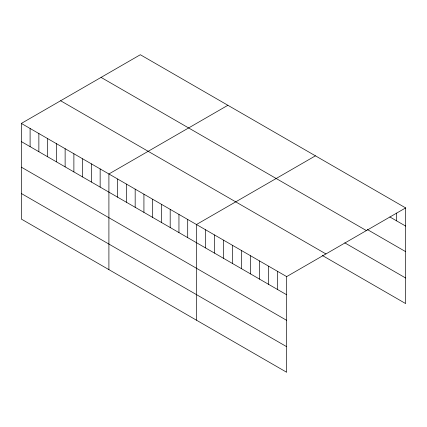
<?xml version="1.0" encoding="UTF-8"?>
<svg xmlns="http://www.w3.org/2000/svg" width="427" height="427" viewBox="0 0 427 427"><rect width="100%" height="100%" fill="white"/><g stroke="black" fill="none" stroke-linecap="round" stroke-linejoin="round"><path stroke-width="0.64" d="M21.35 123.424L286.666 276.605L286.666 372.269L21.35 219.088L21.35 123.424L140.334 54.731L405.65 207.912L405.65 303.576L322.209 255.399M227.885 105.282L108.906 173.976L108.906 269.64M315.441 155.828L196.463 224.522L196.463 320.186M286.666 276.605L405.65 207.912M389.862 216.964L405.65 226.08M367.311 229.518L405.65 251.652M101.066 77.399L366.387 230.58M344.76 242.846L405.65 278.004M60.613 100.756L325.934 253.937M21.35 141.593L286.666 294.774M21.35 167.165L286.666 320.346M21.35 193.516L286.666 346.697M396.63 213.084L396.63 220.871M277.646 271.396L277.646 289.565M268.626 266.186L268.626 284.355M259.605 260.982L259.605 279.151M250.585 255.773L250.585 273.942M241.565 250.564L241.565 268.732M232.544 245.354L232.544 263.523M223.524 240.15L223.524 258.319M214.503 234.941L214.503 253.11M205.483 229.731L205.483 247.9M187.704 219.467L187.704 237.636M178.95 214.413L178.95 232.582M170.192 209.358L170.192 227.527M161.438 204.303L161.438 222.472M152.685 199.249L152.685 217.418M143.926 194.194L143.926 212.363M135.172 189.14L135.172 207.308M126.419 184.085L126.419 202.254M117.66 179.03L117.66 197.199M100.148 168.921L100.148 187.09M91.394 163.867L91.394 182.035M82.641 158.812L82.641 176.981M73.882 153.752L73.882 171.921M65.128 148.697L65.128 166.866M56.375 143.643L56.375 161.812M47.616 138.588L47.616 156.757M38.862 133.534L38.862 151.702M30.103 128.479L30.103 146.648"/></g></svg>
